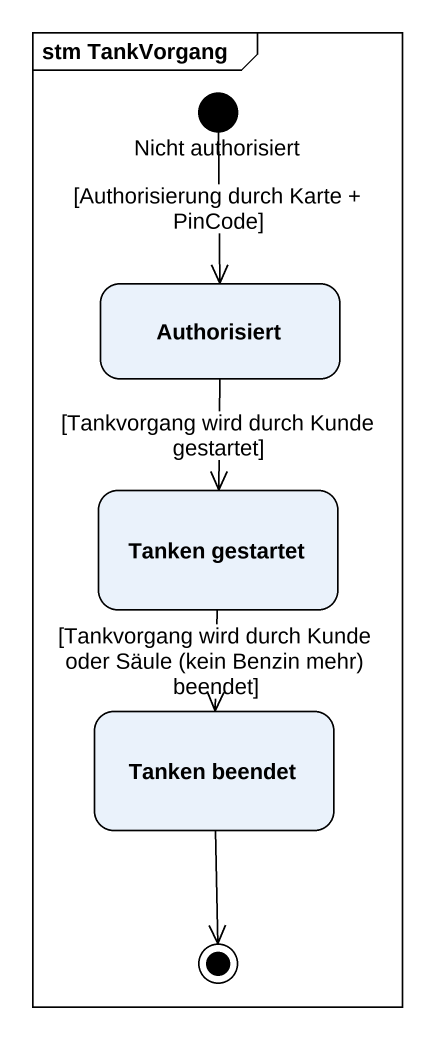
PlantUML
@startuml
mainframe stm TankVorgang
hide empty description
state "Nicht authorisiert" as Nicht_authorisiert <<start>>
state Authorisiert
state "Tanken gestartet" as Tanken_gestartet
state "Tanken beendet" as Tanken_beendet
Nicht_authorisiert --> Authorisiert : [Authorisierung durch Karte + PinCode]
Authorisiert --> Tanken_gestartet : [Tankvorgang wird durch Kunde gestartet]
Tanken_gestartet --> Tanken_beendet : [Tankvorgang wird durch Kunde oder Säule (kein Benzin mehr) beendet]
Tanken_beendet --> [*]
@enduml
